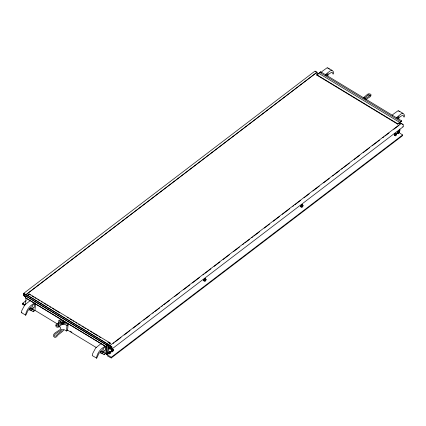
<?xml version="1.0" encoding="UTF-8"?>
<svg xmlns="http://www.w3.org/2000/svg" width="426" height="426" viewBox="0 0 426 426"><rect width="100%" height="100%" fill="white"/><g stroke="black" fill="none" stroke-linecap="round" stroke-linejoin="round"><path stroke-width="0.64" d="M365.726 99.556L370.577 96.532L371.115 94.822L370.215 94.013L368.852 93.757L367.622 94.189L363.735 97.506L363.729 97.996L364.214 98.374L368.282 94.907L368.021 95.126L368.921 94.812L370.348 95.472L370.024 95.11L369.747 95.877L365.013 98.832M320.65 72.367L320.56 71.77L316.71 75.051L397.66 124.126L399.615 122.635L399.492 123.939M320.661 71.77L401.611 120.846L401.5 121.644L401.34 121.272L400.797 121.692L400.52 123.833M24.868 305.612L22.413 304.127L22.482 303.413L26.183 300.586M26.274 296.784C23.707 297.066 22.205 291.709 25.709 294.867L317.072 72.218L314.979 71.094L23.654 293.386L23.457 295.532L25.81 297.103M25.501 304.611L26.108 298.067M27.823 295.479L29.319 294.004L110.27 343.084L108.284 344.927L107.416 354.304M31.167 310.495L33.239 311.752L33.516 308.765L32.797 309.313L30.214 307.748M35.07 302.849L34.804 303.743L34.538 303.158L30.4 300.649L29.969 300.788L24.788 304.931L21.902 310.309L21.3 312.599L25.81 315.171L28.073 310.384L30.72 308.019A4.904 2.141 -58.8 0 1 32.435 308.477L32.797 309.313M35.555 303.86L34.943 310.447L33.239 311.752M58.346 326.103L58.847 320.703L59.975 319.841L63.549 322.008L63.383 323.808M58.863 326.417L60.423 327.365L60.598 328.952L61.77 329.761L64.39 329.767L66.467 331.029L66.967 325.629L68.096 324.766L64.523 322.599L64.182 323.803L62.547 323.914M68.096 324.766L67.596 330.171L66.467 331.029M102.075 353.484L104.141 354.741L104.418 351.754L103.704 352.302L101.116 350.731M105.318 353.005L106.452 353.692L107.112 345.779L106.308 346.881L31.588 301.576M106.782 354.373L107.373 354.73L107.714 356.136L111.223 357.968L111.292 357.254L108.321 355.454L107.783 354.528L108.587 347.43L111.804 349.096L403.134 126.804L403.331 124.658L401.271 123.268L109.94 345.555L109.908 345.912L111.74 347.174M110.206 352.174L109.855 351.221L108.864 351.977L108.454 353.308L109.194 353.372M111.346 351.301L112.267 349.411L113.007 349.474L112.949 350.081M112.799 349.991L112.597 349.128L111.607 349.884L111.202 351.216L111.607 351.562L112.086 351.37M203.83 280.713L204.24 279.381L205.231 278.625M205.284 279.403L205.343 278.796M205.46 279.19L205.082 278.54L204.091 279.291L203.687 280.622L204.091 280.968L204.571 280.777M300.788 206.732L301.709 204.837L302.449 204.906L302.391 205.508M302.242 205.423L302.039 204.56L301.049 205.311L300.644 206.642L301.049 206.988L301.528 206.796M25.709 294.867L317.072 72.218M394.38 135.34L394.79 134.014L395.781 133.258M395.983 134.121L395.632 133.168L394.641 133.924L394.236 135.255L394.641 135.601L395.12 135.409M397.66 124.126L401.611 120.846M398.582 131.938L398.374 131.075L397.389 131.831L396.979 133.157L397.719 133.226M398.757 131.725L398.523 131.165L397.533 131.916L397.128 133.247L397.863 133.317M399.402 129.105L399.263 132.736L402.618 134.962L402.554 135.676L111.223 357.968M401.239 123.62L401.271 123.268M25.613 297.114C24.239 298.956 28.302 293.541 29.319 294.004M107.56 352.76L106.479 353.75L106.378 354.507A0.767 0.335 -58.8 0 0 106.809 354.698M56.967 325.081L56.69 325.847L57.808 326.247M61.834 322.381L61.855 323.499M106.479 345.859L106.308 346.881M321.268 72.713L322.003 71.488L327.147 67.75C329.026 68.89 335.363 70.695 333.324 74.06L332.94 74.012L332.328 72.441L331.668 72.26L329.096 73.879A4.904 2.141 -58.8 0 0 327.621 75.95M325.4 75.221L326.135 73.996L330.528 70.647L331.859 70.338M392.17 115.702L392.905 114.477L398.054 110.739C399.934 111.873 406.271 113.683 404.226 117.049L403.848 116.996L403.236 115.43L402.575 115.249L400.003 116.862A4.904 2.141 -58.8 0 0 398.528 118.939M110.92 348.686L110.222 349.219L109.455 348.75L109.173 348.314L109.588 347.344M107.56 352.744L106.452 353.692M110.222 349.219L109.94 348.782L110.355 347.813M108.736 353.005L109.849 351.503L110.616 351.972L110.898 352.408L110.488 353.378L109.791 353.91L108.736 353.005L109.791 353.91M109.503 353.473L110.616 351.972M111.484 350.907L112.592 349.411L113.364 349.874L113.646 350.316L112.533 351.817L111.484 350.907L112.533 351.817M112.251 351.375L113.364 349.874M203.969 280.319L205.076 278.817L205.849 279.286L206.131 279.722L205.715 280.691L205.018 281.224L203.969 280.319L205.018 281.224M204.736 280.787L205.849 279.286M300.926 206.338L302.034 204.837L302.801 205.305L303.088 205.742L302.673 206.711L301.975 207.244L300.926 206.338L301.975 207.244M301.693 206.807L302.801 205.305M394.519 134.946L395.626 133.444L396.393 133.913L396.681 134.355L396.265 135.324L395.568 135.851L394.519 134.946L395.568 135.851M395.285 135.415L396.393 133.913M397.261 132.853L398.374 131.352L399.141 131.82L399.423 132.257L398.315 133.759L397.261 132.853L398.315 133.759M398.028 133.322L399.141 131.82M26.343 296.262L107.293 345.342L24.383 295.138L24.506 293.86L27.339 295.575M27.472 295.356L108.39 344.501L27.557 295.351M109.296 347.291L108.891 348.617L109.626 348.686M109.445 347.376L109.04 348.708L109.775 348.777M108.092 346.988L108.587 346.689L111.628 348.383L111.804 346.785L107.837 344.378M327.2 75.498L328.132 73.48L325.911 75.237M398.102 118.487L399.04 116.468L396.819 118.226M63.634 330.006L62.654 331.348L57.936 335.086L56.631 336.721L55.742 337.285L54.437 337.259L53.394 336.071L53.772 334.319L55.039 332.935L60.274 329.452M111.804 349.096L112.006 346.95L109.94 345.555M396.569 117.539L401.436 113.635L402.767 113.327M21.95 312.365L21.422 312.753M58.431 326.05L62.201 322.865L62.563 322.69L63.011 323.126L62.926 323.568L59.049 326.854L57.845 327.274L56.52 327.024L55.63 325.778L56.083 324.516L61.056 321.465M62.042 330.576L57.35 334.293L55.928 336.018L54.879 336.274L54.475 335.896L54.714 334.788L55.758 333.649L60.982 330.177M316.71 75.051L318.664 73.56M22.413 304.127L23.473 303.317M63.549 322.008L62.308 322.205M110.27 343.084L106.34 346.146L105.85 353.436L104.141 354.741M105.85 346.62L101.308 343.638L100.871 343.777L95.69 347.92L92.809 353.298L92.208 355.588L96.718 358.159L98.981 353.372L101.622 351.008A4.904 2.141 -58.8 0 1 103.342 351.466L103.704 352.302M113.082 343.489L114.136 342.685M115.196 341.876L121.011 337.44M124.184 335.017L129.999 330.581M133.173 328.158L140.047 322.919M143.748 320.091L149.563 315.655M152.737 313.232L153.791 312.428M154.851 311.619L159.612 307.987M161.726 306.374L162.78 305.57M163.84 304.76L169.655 300.325M174.415 296.693L179.703 292.657M183.404 289.834L189.746 284.994M192.392 282.976L199.794 277.331M202.962 274.908L204.022 274.099M205.082 273.295L210.897 268.859M214.07 266.436L219.885 262.001M223.059 259.578L229.401 254.737M233.629 251.51L239.449 247.069M242.618 244.652L243.677 243.842M244.732 243.038L249.492 239.407M251.606 237.793L252.666 236.984M253.72 236.18L259.54 231.739M264.296 228.112L269.583 224.076M273.284 221.254L279.632 216.413M282.273 214.395L289.675 208.745M292.848 206.322L293.908 205.518M294.962 204.709L300.777 200.273M303.951 197.856L309.239 193.819M312.94 190.997L319.287 186.151M323.515 182.924L329.33 178.489M332.504 176.066L333.558 175.262M334.618 174.452L339.378 170.821M341.492 169.207L342.547 168.403M343.606 167.594L349.421 163.158M354.182 159.526L359.469 155.495M363.17 152.668L369.512 147.827M372.159 145.809L379.561 140.165M382.734 137.742L383.789 136.938M384.848 136.128L389.076 132.901M393.837 129.27L399.125 125.233M399.977 129.728L398.933 130.649M111.292 357.254L402.618 134.962M56.631 325.352L61.328 322.466M30.427 308.211L30.896 307.987M394.492 135.511L394.971 135.319M300.9 206.898L301.379 206.711M203.947 280.878L204.421 280.691M109.999 351.312L108.657 352.792L108.603 353.399L109.338 353.463M111.463 351.471L111.937 351.28M34.538 303.158C29.932 305.346 26.029 310.213 25.56 315.261M105.446 346.146C100.84 348.335 96.931 353.197 96.468 358.25M31.38 310.085L31.982 310.117L32.259 309.659L31.551 308.27M102.288 353.074L102.884 353.101L103.167 352.648L102.458 351.253M402.82 126.756L403.134 126.804M23.654 293.386L25.741 294.51M363.735 97.506L364.512 98.124M400.669 121.49L319.718 72.409M315.336 71.547L317.035 72.574M401.803 123.966L402.937 124.653M316.236 72.814L317.934 73.847M399.002 122.992L400.701 124.025M316.742 74.694L397.692 123.769M29.282 294.361L30.416 295.048M32.115 296.075L33.814 297.103M34.948 297.79L36.077 298.477M37.776 299.51L39.474 300.538M41.173 301.565L42.307 302.252M44.006 303.285L45.699 304.313M46.833 305L47.968 305.687M49.666 306.715L50.795 307.402M52.494 308.429L54.193 309.462M55.327 310.149L59.853 312.892M67.212 317.354L68.346 318.041M70.045 319.069L71.744 320.102M72.873 320.789L74.007 321.47M75.706 322.503L76.834 323.19M78.533 324.218L80.232 325.246M81.93 326.279L83.629 327.306M84.763 327.993L85.892 328.68M87.591 329.708L88.725 330.395M90.424 331.428L92.123 332.456M93.251 333.143L97.783 335.885M98.912 336.572L100.611 337.605M107.97 342.067L110.238 343.436M107.15 344.24L108.284 344.927M107.719 345.662L111.687 348.063M25.432 297.742L29.964 300.49M34.49 303.237L101.292 343.734M25.358 297.801L30.454 300.889M58.847 320.703L60.923 321.965M66.967 325.629L64.89 324.367L62.271 324.362L61.099 323.552L60.982 322.493M70.221 331.215L71.914 332.243M34.559 310.107L57.201 323.835M67.388 330.012L96.26 347.515M22.482 303.413L24.953 304.909M29.101 309.244L30.134 309.872M397.676 131.884L398.443 132.353M394.929 133.977L395.701 134.446M303.088 205.742L302.034 204.837M301.336 205.369L302.109 205.838M206.131 279.722L205.076 278.817M204.379 279.349L205.151 279.818M109.173 348.314L109.94 348.782M111.9 349.938L112.666 350.406M110.898 352.408L109.849 351.503M109.152 352.036L109.919 352.504M398.63 110.819L399.913 111.74M327.722 67.83L329.394 69.214M399.551 122.299L318.621 73.251M398.885 130.452L399.034 130.681L399.929 129.845L399.902 130.537A0.767 0.335 -58.8 0 1 399.359 131.48M398.374 131.352L398.656 131.788M395.626 133.444L395.914 133.886M112.592 349.411L112.879 349.847M101.308 343.638L101.479 343.979M30.4 300.649L30.571 300.996M29.548 308.882L29.868 310.256L31.103 310.788L31.21 309.601L30.017 308.653L29.548 308.882M34.676 304.808L34.394 307.141L33.617 307.876L32.584 306.773L31.796 306.64L32.136 305.724L33.851 304.414L34.676 304.808M100.456 351.871L100.776 353.245L102.006 353.772L102.118 352.584L100.919 351.642L100.456 351.871M105.579 347.797L105.297 350.129L104.524 350.864L103.486 349.757L102.703 349.629L103.044 348.713L104.759 347.403L105.579 347.797M63.554 322.429L63.453 322.844L64.464 322.786L63.554 322.429"/></g></svg>
